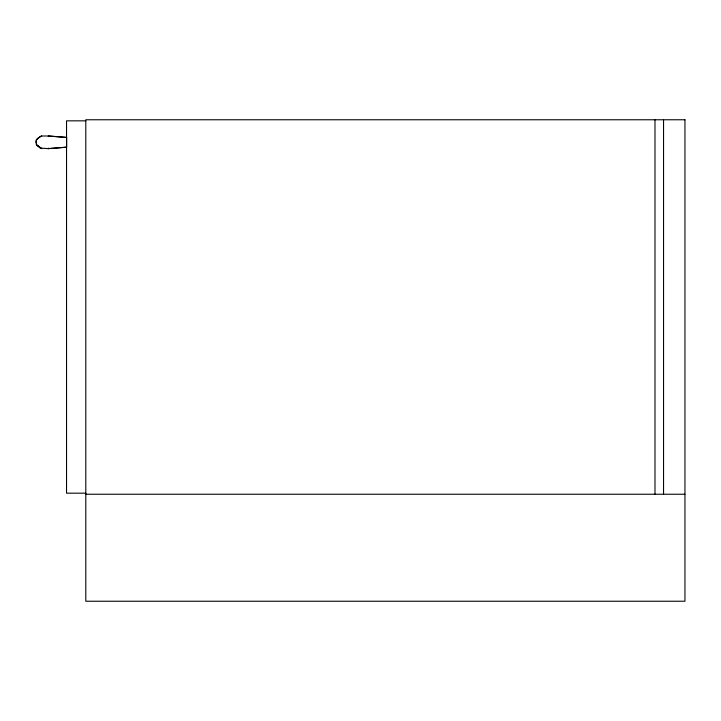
<?xml version="1.0" encoding="UTF-8"?>
<svg xmlns="http://www.w3.org/2000/svg" width="721" height="721" viewBox="0 0 721 721"><rect width="100%" height="100%" fill="white"/><g stroke="black" fill="none" stroke-linecap="round" stroke-linejoin="round"><path stroke-width="1.08" d="M36.42 139.721L36.42 144.741L40.169 148.102L48.442 148.625L66.647 147.183L66.647 137.432L48.442 135.999L41.557 135.999L40.061 136.584L36.42 139.721L36.05 142.226L36.519 144.741L41.575 148.625M36.158 142.217L36.519 139.721L38.114 138.108M38.213 138.108L41.656 135.999M66.539 147.183L48.379 148.625L48.442 148.102M85.799 120.84L66.539 120.84L66.539 493.173L85.799 493.173M85.799 494.236L684.95 494.236M66.539 137.432L48.379 135.999M41.656 148.625L36.42 144.741M663.554 119.767L663.554 494.236M654.992 119.767L654.992 494.236M48.442 135.999L48.352 136.584M684.95 119.767L85.799 119.767L85.799 601.233L684.95 601.233L684.95 119.767"/></g></svg>
